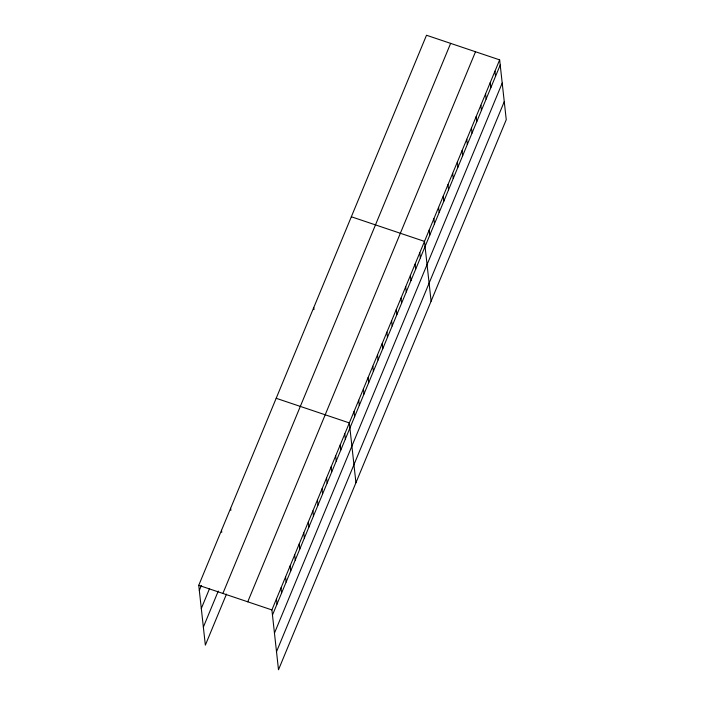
<?xml version="1.0" encoding="UTF-8"?>
<svg xmlns="http://www.w3.org/2000/svg" width="705" height="705" viewBox="0 0 705 705"><rect width="100%" height="100%" fill="white"/><g stroke="black" fill="none" stroke-linecap="round" stroke-linejoin="round"><path stroke-width="1.06" d="M226.472 594.121L205.349 645.128L198.748 585.309L426.499 35.25L499.651 59.872L506.252 119.691L278.501 669.75L271.901 609.931L499.651 59.872M199.312 590.455L201.383 585.458M201.304 608.494L209.588 588.499M203.357 627.089L218.268 591.081M222.886 593.434L450.636 43.375M247.755 601.806L475.514 51.747M272.465 615.077L500.215 65.027M274.457 633.125L502.207 83.067M276.51 651.711L504.26 101.652M351.337 216.77L424.489 241.392L431.099 301.211M276.184 398.29L349.336 422.912L355.937 482.731M198.748 585.309L271.901 609.931M494.954 71.223L495.518 76.369M490.257 82.564L490.821 87.711M485.56 93.906L486.124 99.061M480.863 105.256L481.427 110.403M476.166 116.598L476.73 121.753M471.469 127.949L472.033 133.095M466.772 139.29L467.336 144.437M462.075 150.632L462.639 155.787M457.378 161.983L457.942 167.129M452.672 173.324L453.245 178.471M447.975 184.666L448.547 189.821M443.278 196.016L443.85 201.163M438.58 207.358L439.153 212.505M433.883 218.7L434.456 223.855M429.186 230.05L429.759 235.197M419.792 252.743L420.365 257.889M415.095 264.084L415.668 269.231M410.398 275.426L410.971 280.581M405.701 286.776L406.274 291.923M401.004 298.118L401.577 303.265M396.307 309.46L396.88 314.615M391.61 320.81L392.174 325.957M386.913 332.152L387.477 337.298M382.216 343.494L382.78 348.649M377.519 354.844L378.083 359.991M372.822 366.186L373.386 371.341M368.125 377.536L368.689 382.683M363.427 388.878L363.992 394.024M358.73 400.22L359.294 405.375M354.033 411.57L354.597 416.717M344.78 433.91L345.344 439.065M340.224 444.917L340.788 450.063M335.668 455.915L336.232 461.061M313.76 307.53L313.989 309.592M331.112 466.913L331.685 472.068M326.556 477.92L327.129 483.066M322 488.917L322.573 494.073M317.444 499.924L318.017 505.071M312.888 510.922L313.461 516.069M308.341 521.92L308.905 527.076M303.785 532.927L304.349 538.074M299.228 543.925L299.792 549.072M294.672 554.923L295.236 560.078M290.116 565.93L290.689 571.076M285.56 576.928L286.133 582.074M281.004 587.926L281.577 593.081M276.448 598.933L277.021 604.079M230.632 508.296L230.861 510.358M221.52 530.301L221.749 532.363"/></g></svg>
